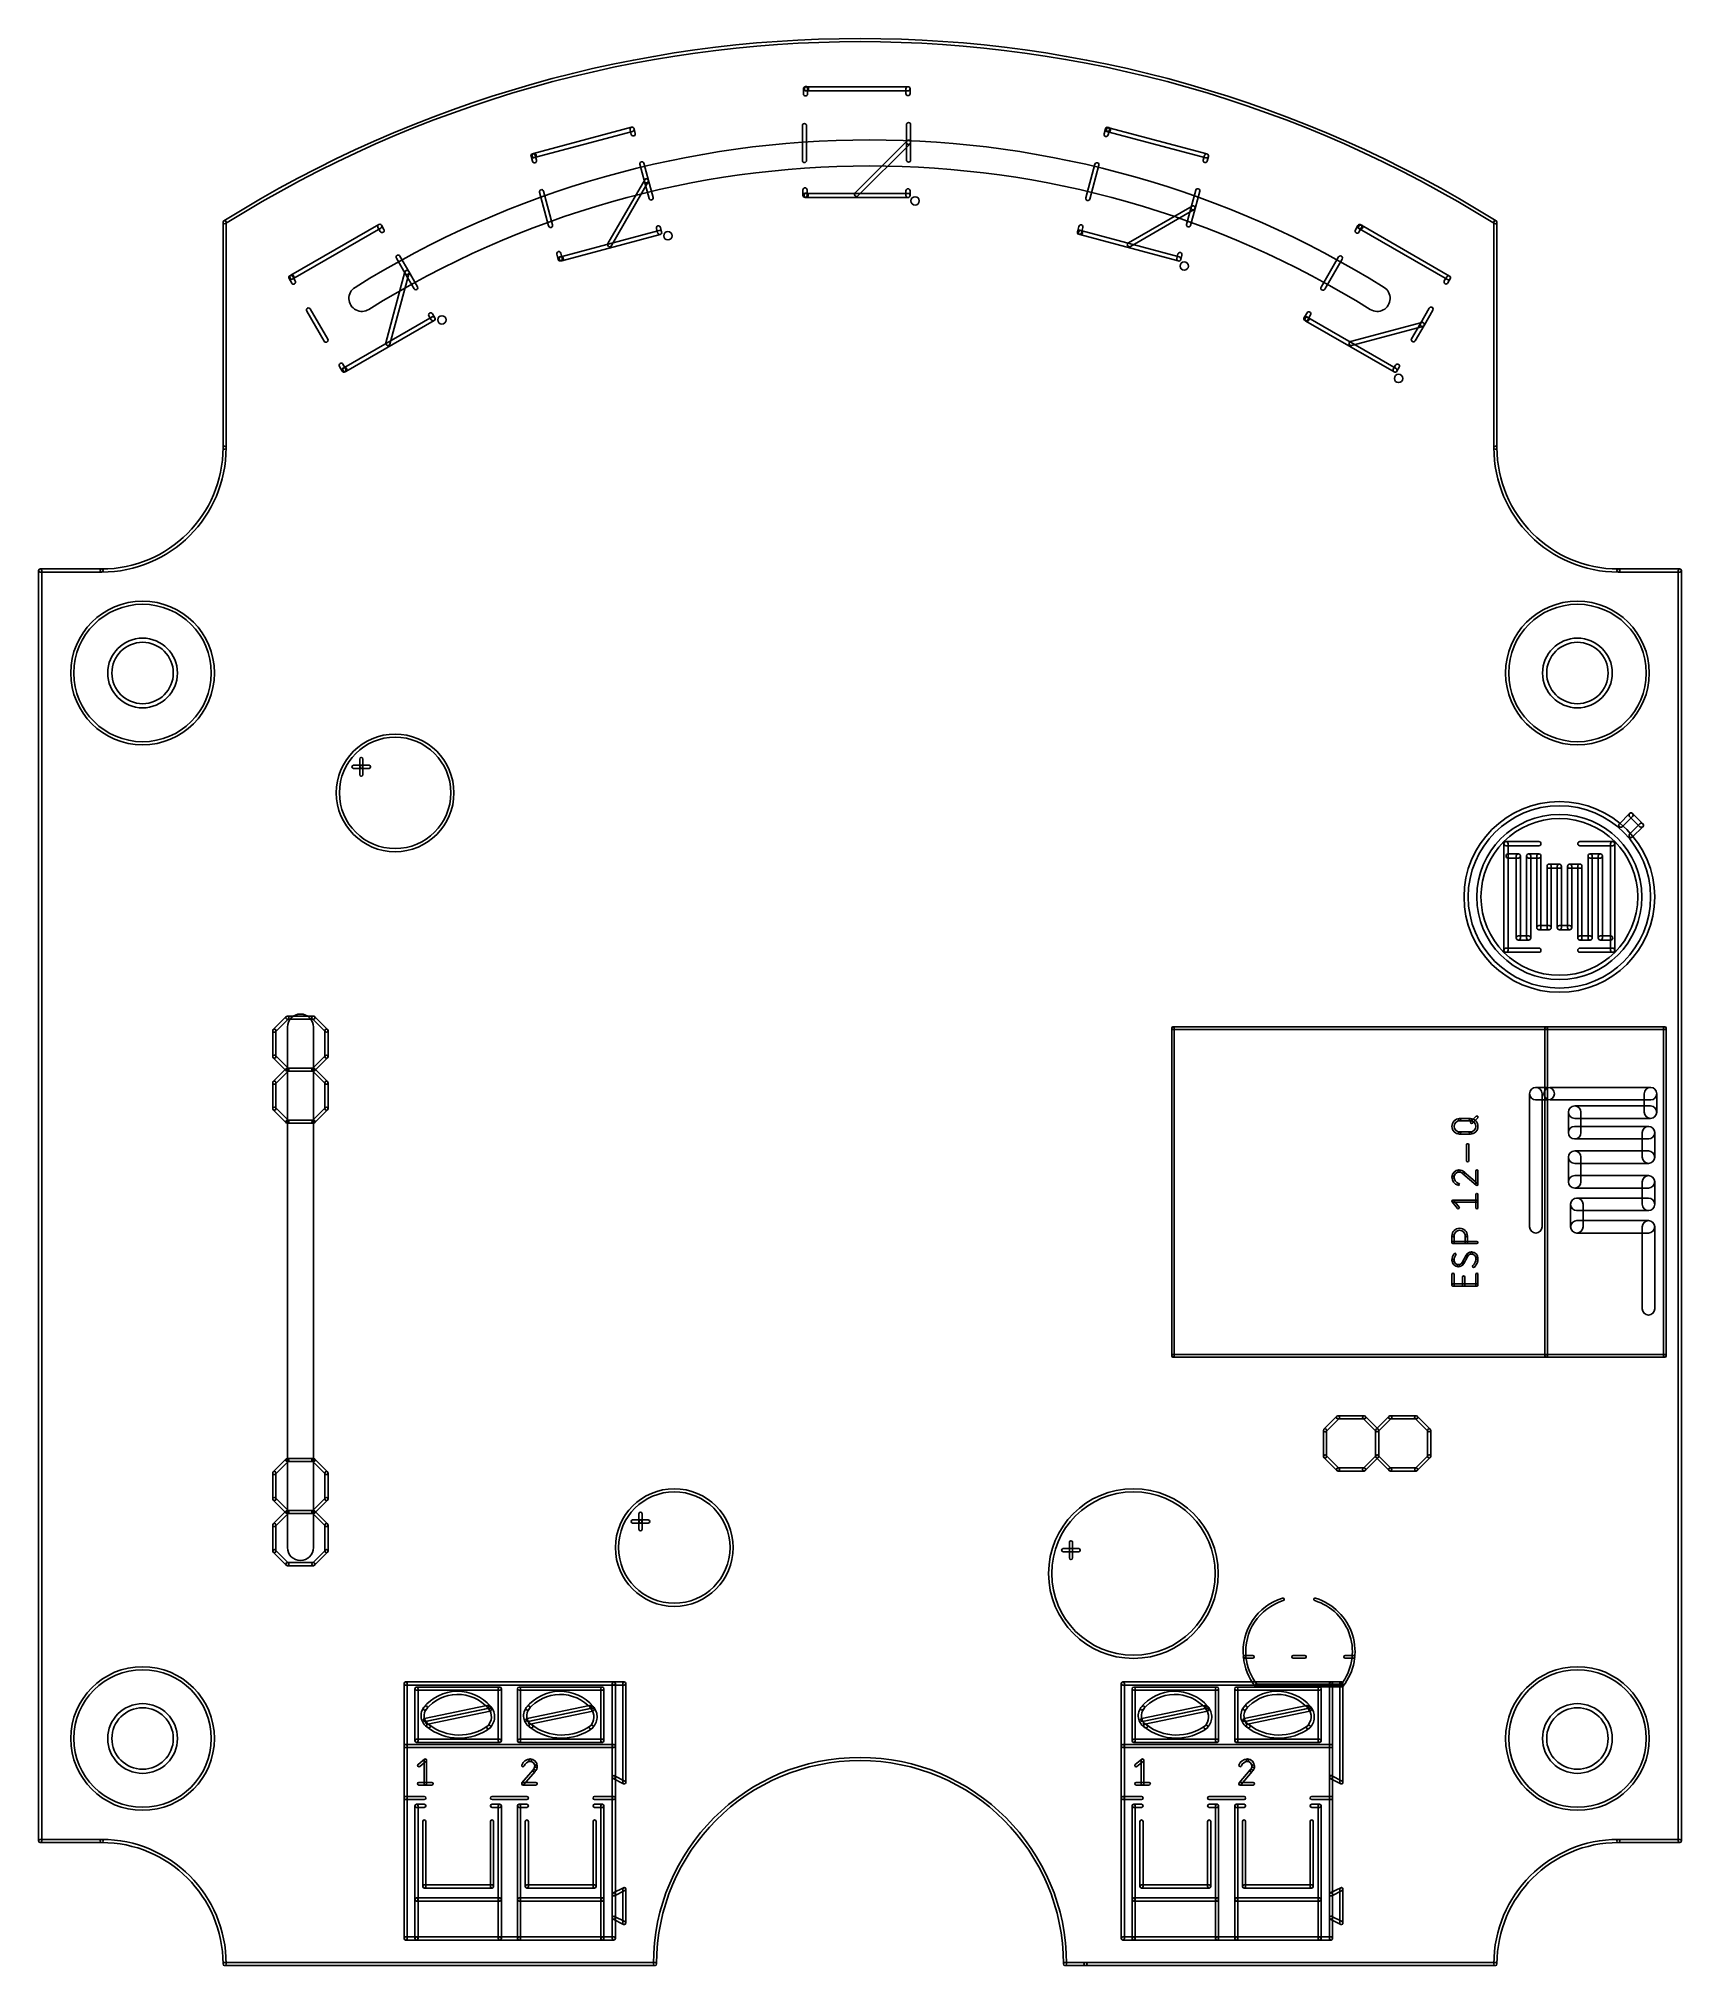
# Model space of a CAD drawing. Extents: x -0.1 to 80.1, y -0.1 to 94.
import ezdxf

# ---------------------------------------------------------------- set-up
doc = ezdxf.new("R2010")
doc.units = 0
for name, color, linetype in [('20', 31, 'CONTINUOUS'), ('21', 253, 'CONTINUOUS'), ('22', 253, 'CONTINUOUS')]:
    doc.layers.add(name, color=color, linetype=linetype)

msp = doc.modelspace()

# ---------------------------------------------------------------- linework, layer by layer
at = {"layer": '20'}
for points in [[(70.9596, 84.9354, 1), (71.0404, 85.0646, 0.2867), (8.9596, 85.0646, 1), (9.0404, 84.9354, -0.2867)], [(8.9238, 85), (8.9238, 74, 1), (9.0762, 74), (9.0762, 85, 1)], [(70.9238, 85), (70.9238, 74, 1), (71.0762, 74), (71.0762, 85, 1)], [(3, 68.0762, 1), (3, 67.9238, 0.4142), (9.0762, 74, 1), (8.9238, 74, -0.4142)], [(71.0762, 74, 1), (70.9238, 74, 0.4142), (77, 67.9238, 1), (77, 68.0762, -0.4142)], [(3, 68.0762), (0, 68.0762, 1), (0, 67.9238), (3, 67.9238, 1)], [(-0.0762, 68), (-0.0762, 6, 1), (0.0762, 6), (0.0762, 68, 1)], [(80, 68.0762), (77, 68.0762, 1), (77, 67.9238), (80, 67.9238, 1)], [(80.0762, 6), (80.0762, 68, 1), (79.9238, 68), (79.9238, 6, 1)], [(49.9238, 0, 1), (50.0762, 0, 1), (29.9238, 0, 1), (30.0762, 0, -1)], [(0, 5.9238), (3, 5.9238, 1), (3, 6.0762), (0, 6.0762, 1)], [(8.9238, 0, 1), (9.0762, 0, 0.4142), (3, 6.0762, 1), (3, 5.9238, -0.4142)], [(77, 5.9238, 1), (77, 6.0762, 0.4142), (70.9238, 0, 1), (71.0762, 0, -0.4142)], [(77, 5.9238), (80, 5.9238, 1), (80, 6.0762), (77, 6.0762, 1)], [(9, -0.0762), (30, -0.0762, 1), (30, 0.0762), (9, 0.0762, 1)], [(50, -0.0762), (51, -0.0762, 1), (51, 0.0762), (50, 0.0762, 1)], [(51, -0.0762), (71, -0.0762, 1), (71, 0.0762), (51, 0.0762, 1)]]:
    msp.add_lwpolyline(points, format="xyb", close=True, dxfattribs=at)
at = {"layer": '21'}
for points in [[(37.4424, 91.2622), (37.4424, 91.5162, 1), (37.2392, 91.5162), (37.2392, 91.2622, 1)], [(37.3408, 91.4146), (37.3916, 91.4146, 1), (37.3916, 91.6178), (37.3408, 91.6178, 1)], [(37.29, 91.5162), (37.29, 91.5111, 1), (37.4932, 91.5111), (37.4932, 91.5162, 1)], [(37.3916, 91.4095), (42.3421, 91.4095, 1), (42.3421, 91.6127), (37.3916, 91.6127, 1)], [(42.2405, 91.5111), (42.2405, 91.28, 1), (42.4437, 91.28), (42.4437, 91.5111, 1)], [(24.1252, 88.1529), (28.9069, 89.4342, 1), (28.8544, 89.6305), (24.0726, 88.3492, 1)], [(28.7825, 89.506), (28.8423, 89.2828, 1), (29.0386, 89.3353), (28.9788, 89.5586, 1)], [(37.3916, 88.011), (37.3916, 89.7128, 1), (37.1884, 89.7128), (37.1884, 88.011, 1)], [(42.2684, 89.7636), (42.2684, 88.9, 1), (42.4716, 88.9), (42.4716, 89.7636, 1)], [(52.1051, 89.2597), (52.1709, 89.505, 1), (51.9746, 89.5576), (51.9089, 89.3123, 1)], [(52.0464, 89.4332), (52.0955, 89.42, 1), (52.1481, 89.6163), (52.099, 89.6294, 1)], [(52.0237, 89.5445), (52.0224, 89.5395, 1), (52.2186, 89.487), (52.2199, 89.4919, 1)], [(52.0942, 89.4151), (56.876, 88.1338, 1), (56.9286, 88.3301), (52.1468, 89.6114, 1)], [(64.8935, 80.7415, 1), (65.5665, 81.8185, 0.2867), (15.3635, 81.8185, 1), (16.0365, 80.7415, -0.2867)], [(42.2982, 88.9718), (39.7582, 86.4318, 1), (39.9018, 86.2882), (42.4418, 88.8282, 1)], [(42.2684, 88.9), (42.2684, 88.0364, 1), (42.4716, 88.0364), (42.4716, 88.9, 1)], [(24.0748, 88.1447), (24.1239, 88.1578, 1), (24.0713, 88.3541), (24.0222, 88.3409, 1)], [(24.2124, 88.0238), (24.1466, 88.2691, 1), (23.9504, 88.2165), (24.0161, 87.9712, 1)], [(23.9994, 88.2297), (24.0007, 88.2247, 1), (24.197, 88.2773), (24.1957, 88.2822, 1)], [(29.2618, 87.8253), (29.4853, 86.9911, 1), (29.6816, 87.0437), (29.4581, 87.8779, 1)], [(51.2146, 86.1324), (51.6551, 87.7762, 1), (51.4588, 87.8288), (51.0183, 86.185, 1)], [(56.8041, 88.2583), (56.7443, 88.035, 1), (56.9406, 87.9824), (57.0004, 88.2057, 1)], [(25.0048, 84.8702), (24.5643, 86.514, 1), (24.368, 86.4614), (24.8085, 84.8176, 1)], [(29.4955, 87.0682), (27.6994, 83.9573, 1), (27.8754, 83.8557), (29.6714, 86.9666, 1)], [(29.4853, 86.9911), (29.7088, 86.1569, 1), (29.9051, 86.2095), (29.6816, 87.0437, 1)], [(37.2189, 86.581), (37.2189, 86.3092, 1), (37.4221, 86.3092), (37.4221, 86.581, 1)], [(42.4411, 86.3067), (42.4411, 86.5327, 1), (42.2379, 86.5327), (42.2379, 86.3067, 1)], [(56.3788, 86.5631), (56.1553, 85.7289, 1), (56.3516, 85.6763), (56.5751, 86.5105, 1)], [(37.3205, 86.2076), (37.3713, 86.2076, 1), (37.3713, 86.4108), (37.3205, 86.4108, 1)], [(37.2697, 86.3092), (37.2697, 86.3067, 1), (37.4729, 86.3067), (37.4729, 86.3092, 1)], [(37.3713, 86.2051), (42.3395, 86.2051, 1), (42.3395, 86.4083), (37.3713, 86.4083, 1)], [(56.2027, 85.7906), (53.0918, 83.9945, 1), (53.1934, 83.8186), (56.3042, 85.6146, 1)], [(56.1553, 85.7289), (55.9318, 84.8947, 1), (56.1281, 84.8421), (56.3516, 85.6763, 1)], [(12.3335, 82.2341), (16.6207, 84.7093, 1), (16.5191, 84.8853), (12.2319, 82.4101, 1)], [(16.482, 84.7465), (16.5975, 84.5464, 1), (16.7735, 84.648), (16.6579, 84.8481, 1)], [(30.3234, 84.5308), (30.2648, 84.7492, 1), (30.0686, 84.6966), (30.1271, 84.4782, 1)], [(50.6776, 84.7958), (50.6073, 84.5333, 1), (50.8036, 84.4807), (50.8739, 84.7432, 1)], [(64.3434, 84.5195), (64.4704, 84.7395, 1), (64.2944, 84.8411), (64.1674, 84.6211, 1)], [(64.3316, 84.7023), (64.3756, 84.6769, 1), (64.4772, 84.8529), (64.4332, 84.8783, 1)], [(64.373, 84.6725), (68.6603, 82.1973, 1), (68.7619, 82.3733), (64.4746, 84.8485, 1)], [(64.3384, 84.8157), (64.3359, 84.8113, 1), (64.5118, 84.7097), (64.5144, 84.7141, 1)], [(25.4526, 83.1205), (30.2515, 84.4064, 1), (30.1989, 84.6027), (25.4, 83.3168, 1)], [(50.6791, 84.4088), (50.7282, 84.3957, 1), (50.7808, 84.592), (50.7317, 84.6051, 1)], [(50.6564, 84.5201), (50.6557, 84.5176, 1), (50.852, 84.4651), (50.8527, 84.4676, 1)], [(50.7276, 84.3932), (55.5265, 83.1074, 1), (55.5791, 83.3037), (50.7801, 84.5895, 1)], [(17.3799, 83.2471), (17.8117, 82.4992, 1), (17.9877, 82.6008), (17.5559, 83.3487, 1)], [(25.2081, 83.4442), (25.2784, 83.1817, 1), (25.4747, 83.2343), (25.4043, 83.4968, 1)], [(25.4028, 83.1098), (25.4519, 83.123, 1), (25.3993, 83.3193), (25.3502, 83.3061, 1)], [(25.3275, 83.1948), (25.3281, 83.1923, 1), (25.5244, 83.245), (25.5237, 83.2475, 1)], [(55.6509, 83.1792), (55.7094, 83.3976, 1), (55.5132, 83.4502), (55.4547, 83.2318, 1)], [(62.6738, 81.7293), (63.5247, 83.2031, 1), (63.3487, 83.3047), (62.4978, 81.8309, 1)], [(12.287, 82.2131), (12.331, 82.2385, 1), (12.2294, 82.4145), (12.1854, 82.3891, 1)], [(12.4512, 82.1319), (12.3242, 82.3519, 1), (12.1482, 82.2503), (12.2752, 82.0303, 1)], [(12.1922, 82.2757), (12.1947, 82.2713, 1), (12.3707, 82.3729), (12.3682, 82.3773, 1)], [(17.8016, 82.5763), (16.8719, 79.1066, 1), (17.0681, 79.054), (17.9978, 82.5237, 1)], [(17.8117, 82.4992), (18.2435, 81.7513, 1), (18.4195, 81.8529), (17.9877, 82.6008, 1)], [(68.6231, 82.3361), (68.5075, 82.1359, 1), (68.6835, 82.0343), (68.7991, 82.2345, 1)], [(14.0328, 79.2909), (13.1819, 80.7647, 1), (13.0059, 80.6631), (13.8568, 79.1893, 1)], [(14.9182, 77.7168), (19.2208, 80.2009, 1), (19.1192, 80.3768), (14.8166, 77.8927, 1)], [(19.258, 80.3397), (19.1449, 80.5354, 1), (18.969, 80.4338), (19.082, 80.2381, 1)], [(61.8092, 80.5772), (61.6733, 80.3419, 1), (61.8493, 80.2403), (61.9852, 80.4756, 1)], [(61.7105, 80.2031), (61.7545, 80.1777, 1), (61.8561, 80.3536), (61.8121, 80.379, 1)], [(61.7173, 80.3164), (61.716, 80.3142, 1), (61.892, 80.2127), (61.8933, 80.2149, 1)], [(61.7532, 80.1755), (66.0558, 77.6914, 1), (66.1574, 77.8673), (61.8548, 80.3514, 1)], [(67.4034, 80.1081), (63.9337, 79.1784, 1), (63.9863, 78.9822), (67.456, 79.9119, 1)], [(67.3417, 80.0608), (66.9099, 79.3129, 1), (67.0859, 79.2113), (67.5177, 79.9592, 1)], [(67.7735, 80.8087), (67.3417, 80.0608, 1), (67.5177, 79.9592), (67.9495, 80.7071, 1)], [(14.5982, 77.9661), (14.7341, 77.7307, 1), (14.9101, 77.8323), (14.7742, 78.0677, 1)], [(66.1946, 77.7285), (66.3077, 77.9243, 1), (66.1317, 78.0259), (66.0186, 77.8301, 1)], [(14.8729, 77.6936), (14.9169, 77.719, 1), (14.8153, 77.8949), (14.7713, 77.8695, 1)], [(14.7781, 77.7561), (14.7794, 77.7539, 1), (14.9553, 77.8556), (14.954, 77.8578, 1)], [(15.288, 58.3438), (15.669, 58.3438, 1), (15.669, 58.4962), (15.288, 58.4962, 1)], [(15.7452, 58.42), (15.7452, 58.801, 1), (15.5928, 58.801), (15.5928, 58.42, 1)], [(15.7452, 58.039), (15.7452, 58.42, 1), (15.5928, 58.42), (15.5928, 58.039, 1)], [(15.669, 58.3438), (16.05, 58.3438, 1), (16.05, 58.4962), (15.669, 58.4962, 1)], [(77.1918, 55.4982), (77.6918, 55.9982, 1), (77.5482, 56.1418), (77.0482, 55.6418, 1)], [(77.5482, 55.9982), (78.0482, 55.4982, 1), (78.1918, 55.6418), (77.6918, 56.1418, 1)], [(78.0482, 55.6418), (77.5482, 55.1418, 1), (77.6918, 54.9982), (78.1918, 55.4982, 1)], [(71.6216, 49.47), (71.6216, 54.67, 1), (71.4184, 54.67), (71.4184, 49.47, 1)], [(71.52, 54.5684), (73.12, 54.5684, 1), (73.12, 54.7716), (71.52, 54.7716, 1)], [(75.12, 54.5684), (76.72, 54.5684, 1), (76.72, 54.7716), (75.12, 54.7716, 1)], [(76.6184, 54.67), (76.6184, 49.47, 1), (76.8216, 49.47), (76.8216, 54.67, 1)], [(71.62, 53.9684), (72.12, 53.9684, 1), (72.12, 54.1716), (71.62, 54.1716, 1)], [(72.0184, 54.07), (72.0184, 50.07, 1), (72.2216, 50.07), (72.2216, 54.07, 1)], [(72.7216, 50.07), (72.7216, 54.07, 1), (72.5184, 54.07), (72.5184, 50.07, 1)], [(72.62, 53.9684), (73.12, 53.9684, 1), (73.12, 54.1716), (72.62, 54.1716, 1)], [(73.0184, 54.07), (73.0184, 50.57, 1), (73.2216, 50.57), (73.2216, 54.07, 1)], [(73.7216, 50.57), (73.7216, 53.57, 1), (73.5184, 53.57), (73.5184, 50.57, 1)], [(73.62, 53.4684), (74.12, 53.4684, 1), (74.12, 53.6716), (73.62, 53.6716, 1)], [(74.0184, 53.57), (74.0184, 50.57, 1), (74.2216, 50.57), (74.2216, 53.57, 1)], [(74.7216, 50.57), (74.7216, 53.57, 1), (74.5184, 53.57), (74.5184, 50.57, 1)], [(74.62, 53.4684), (75.12, 53.4684, 1), (75.12, 53.6716), (74.62, 53.6716, 1)], [(75.0184, 53.57), (75.0184, 50.07, 1), (75.2216, 50.07), (75.2216, 53.57, 1)], [(75.7216, 50.07), (75.7216, 54.07, 1), (75.5184, 54.07), (75.5184, 50.07, 1)], [(75.62, 53.9684), (76.12, 53.9684, 1), (76.12, 54.1716), (75.62, 54.1716, 1)], [(76.0184, 54.07), (76.0184, 50.07, 1), (76.2216, 50.07), (76.2216, 54.07, 1)], [(72.12, 49.9684), (72.62, 49.9684, 1), (72.62, 50.1716), (72.12, 50.1716, 1)], [(73.12, 50.4684), (73.62, 50.4684, 1), (73.62, 50.6716), (73.12, 50.6716, 1)], [(74.12, 50.4684), (74.62, 50.4684, 1), (74.62, 50.6716), (74.12, 50.6716, 1)], [(75.12, 49.9684), (75.62, 49.9684, 1), (75.62, 50.1716), (75.12, 50.1716, 1)], [(76.12, 49.9684), (76.62, 49.9684, 1), (76.62, 50.1716), (76.12, 50.1716, 1)], [(73.12, 49.5716), (71.52, 49.5716, 1), (71.52, 49.3684), (73.12, 49.3684, 1)], [(76.72, 49.5716), (75.12, 49.5716, 1), (75.12, 49.3684), (76.72, 49.3684, 1)], [(11.4839, 45.4911), (12.1189, 46.1261, 1), (12.0111, 46.2339), (11.3761, 45.5989, 1)], [(12.065, 46.1038), (13.335, 46.1038, 1), (13.335, 46.2562), (12.065, 46.2562, 1)], [(13.335, 20.32), (13.335, 45.72, 1), (12.065, 45.72), (12.065, 20.32, 1)], [(13.2811, 46.1261), (13.9161, 45.4911, 1), (14.0239, 45.5989), (13.3889, 46.2339, 1)], [(11.5062, 44.275), (11.5062, 45.545, 1), (11.3538, 45.545), (11.3538, 44.275, 1)], [(13.8938, 45.545), (13.8938, 44.275, 1), (14.0462, 44.275), (14.0462, 45.545, 1)], [(12.1189, 43.6939), (11.4839, 44.3289, 1), (11.3761, 44.2211), (12.0111, 43.5861, 1)], [(13.9161, 44.3289), (13.2811, 43.6939, 1), (13.3889, 43.5861), (14.0239, 44.2211, 1)], [(11.4839, 42.9511), (12.1189, 43.5861, 1), (12.0111, 43.6939), (11.3761, 43.0589, 1)], [(12.065, 43.5638), (13.335, 43.5638, 1), (13.335, 43.7162), (12.065, 43.7162, 1)], [(13.2811, 43.5861), (13.9161, 42.9511, 1), (14.0239, 43.0589), (13.3889, 43.6939, 1)], [(11.5062, 41.735), (11.5062, 43.005, 1), (11.3538, 43.005), (11.3538, 41.735, 1)], [(13.8938, 43.005), (13.8938, 41.735, 1), (14.0462, 41.735), (14.0462, 43.005, 1)], [(73.57, 42.7748), (72.97, 42.7748, 1), (72.97, 42.1652), (73.57, 42.1652, 1)], [(72.6652, 42.47), (72.6652, 35.97, 1), (73.2748, 35.97), (73.2748, 42.47, 1)], [(73.67, 42.1652), (78.57, 42.1652, 1), (78.57, 42.7748), (73.67, 42.7748, 1)], [(78.2652, 42.47), (78.2652, 41.57, 1), (78.8748, 41.57), (78.8748, 42.47, 1)], [(11.3761, 41.6811), (12.0111, 41.0461, 1), (12.1189, 41.1539), (11.4839, 41.7889, 1)], [(13.3889, 41.0461), (14.0239, 41.6811, 1), (13.9161, 41.7889), (13.2811, 41.1539, 1)], [(69.8755, 41.0336), (70.1351, 41.2933, 1), (70.0633, 41.3651), (69.8036, 41.1055, 1)], [(78.57, 41.8748), (74.87, 41.8748, 1), (74.87, 41.2652), (78.57, 41.2652, 1)], [(74.5652, 41.57), (74.5652, 40.57, 1), (75.1748, 40.57), (75.1748, 41.57, 1)], [(12.065, 41.0238), (13.335, 41.0238, 1), (13.335, 41.1762), (12.065, 41.1762, 1)], [(69.2554, 41.1486, 1), (69.2554, 41.2502, 1), (69.2554, 40.4995, 1), (69.2554, 40.6011, -1)], [(69.2554, 41.1486), (69.7746, 41.1486, 1), (69.7746, 41.2502), (69.2554, 41.2502, 1)], [(69.7746, 40.6011), (69.2554, 40.6011, 1), (69.2554, 40.4995), (69.7746, 40.4995, 1)], [(69.7746, 40.6011, 1), (69.7746, 40.4995, 1), (69.7746, 41.2502, 1), (69.7746, 41.1486, -1)], [(74.87, 40.2652), (78.47, 40.2652, 1), (78.47, 40.8748), (74.87, 40.8748, 1)], [(78.1652, 40.57), (78.1652, 39.37, 1), (78.7748, 39.37), (78.7748, 40.57, 1)], [(69.6956, 39.1994), (69.6956, 39.9784, 1), (69.594, 39.9784), (69.594, 39.1994, 1)], [(78.47, 39.6748), (74.87, 39.6748, 1), (74.87, 39.0652), (78.47, 39.0652, 1)], [(74.5652, 39.37), (74.5652, 38.17, 1), (75.1748, 38.17), (75.1748, 39.37, 1)], [(69.2229, 38.6435, 1), (69.2229, 38.7451, 0.4142), (68.88, 38.4022, 1), (68.9816, 38.4022, -0.4142)], [(69.4133, 38.5619, 1), (69.4869, 38.6319, 0.2053), (69.2229, 38.7451, 1), (69.2229, 38.6435, -0.2053)], [(69.4172, 38.5582), (70.0663, 38.0065, 1), (70.1321, 38.0839), (69.483, 38.6356, 1)], [(70.15, 38.0452), (70.15, 38.6943, 1), (70.0484, 38.6943), (70.0484, 38.0452, 1)], [(68.9816, 38.4022, 1), (68.88, 38.4022, 0.3252), (69.1748, 37.9968, 1), (69.2061, 38.0935, -0.3252)], [(74.87, 37.8652), (78.47, 37.8652, 1), (78.47, 38.4748), (74.87, 38.4748, 1)], [(78.1652, 38.17), (78.1652, 37.07, 1), (78.7748, 37.07), (78.7748, 38.17, 1)], [(69.2301, 36.9339), (68.9705, 37.2585, 1), (68.8911, 37.195), (69.1508, 36.8704, 1)], [(68.9308, 37.1759), (70.0992, 37.1759, 1), (70.0992, 37.2775), (68.9308, 37.2775, 1)], [(70.15, 36.9022), (70.15, 37.5513, 1), (70.0484, 37.5513), (70.0484, 36.9022, 1)], [(78.47, 37.3748), (74.97, 37.3748, 1), (74.97, 36.7652), (78.47, 36.7652, 1)], [(74.6652, 37.07), (74.6652, 35.97, 1), (75.2748, 35.97), (75.2748, 37.07, 1)], [(69.5291, 35.5292, 1), (69.6307, 35.5292, 1), (68.88, 35.5292, 1), (68.9816, 35.5292, -1)], [(74.97, 35.6652), (78.47, 35.6652, 1), (78.47, 36.2748), (74.97, 36.2748, 1)], [(78.1652, 35.97), (78.1652, 31.97, 1), (78.7748, 31.97), (78.7748, 35.97, 1)], [(68.9816, 35.2046), (68.9816, 35.5292, 1), (68.88, 35.5292), (68.88, 35.2046, 1)], [(70.0992, 35.2554), (68.9308, 35.2554, 1), (68.9308, 35.1538), (70.0992, 35.1538, 1)], [(69.5291, 35.5292), (69.5291, 35.2046, 1), (69.6307, 35.2046), (69.6307, 35.5292, 1)], [(69.0688, 34.5984, 1), (68.9875, 34.6594, 0.1623), (68.88, 34.3368, 1), (68.9816, 34.3368, -0.1623)], [(68.9816, 34.3368, 1), (68.88, 34.3368, 0.4142), (69.1904, 34.0263, 1), (69.1904, 34.1279, -0.4142)], [(69.1904, 34.1279, 1), (69.1904, 34.0263, 0.2656), (69.4614, 34.1812, 1), (69.3739, 34.2327, -0.2656)], [(69.5678, 34.5883), (69.373, 34.2313, 1), (69.4622, 34.1826), (69.657, 34.5396, 1)], [(69.8396, 34.643, 1), (69.8396, 34.7446, 0.2656), (69.5686, 34.5898, 1), (69.6561, 34.5382, -0.2656)], [(70.0484, 34.4341, 1), (70.15, 34.4341, 0.4142), (69.8396, 34.7446, 1), (69.8396, 34.643, -0.4142)], [(69.9012, 34.0807, 1), (69.9727, 34.0086, 0.2), (70.15, 34.4341, 1), (70.0484, 34.4341, -0.2)], [(68.9816, 33.1325), (68.9816, 33.6518, 1), (68.88, 33.6518), (68.88, 33.1325, 1)], [(70.0992, 33.1833), (68.9308, 33.1833, 1), (68.9308, 33.0817), (70.0992, 33.0817, 1)], [(69.5009, 33.1325), (69.5009, 33.522, 1), (69.3993, 33.522), (69.3993, 33.1325, 1)], [(70.0484, 33.6518), (70.0484, 33.1325, 1), (70.15, 33.1325), (70.15, 33.6518, 1)], [(62.7439, 25.9811), (63.3789, 26.6161, 1), (63.2711, 26.7239), (62.6361, 26.0889, 1)], [(63.325, 26.5938), (64.595, 26.5938, 1), (64.595, 26.7462), (63.325, 26.7462, 1)], [(64.5411, 26.6161), (65.1761, 25.9811, 1), (65.2839, 26.0889), (64.6489, 26.7239, 1)], [(65.2839, 25.9811), (65.9189, 26.6161, 1), (65.8111, 26.7239), (65.1761, 26.0889, 1)], [(65.865, 26.5938), (67.135, 26.5938, 1), (67.135, 26.7462), (65.865, 26.7462, 1)], [(67.8239, 26.0889), (67.1889, 26.7239, 1), (67.0811, 26.6161), (67.7161, 25.9811, 1)], [(62.7662, 24.765), (62.7662, 26.035, 1), (62.6138, 26.035), (62.6138, 24.765, 1)], [(65.3062, 24.765), (65.3062, 26.035, 1), (65.1538, 26.035), (65.1538, 24.765, 1)], [(67.8462, 24.765), (67.8462, 26.035, 1), (67.6938, 26.035), (67.6938, 24.765, 1)], [(11.4839, 23.9011), (12.1189, 24.5361, 1), (12.0111, 24.6439), (11.3761, 24.0089, 1)], [(12.065, 24.5138), (13.335, 24.5138, 1), (13.335, 24.6662), (12.065, 24.6662, 1)], [(13.2811, 24.5361), (13.9161, 23.9011, 1), (14.0239, 24.0089), (13.3889, 24.6439, 1)], [(63.3789, 24.1839), (62.7439, 24.8189, 1), (62.6361, 24.7111), (63.2711, 24.0761, 1)], [(65.1761, 24.8189), (64.5411, 24.1839, 1), (64.6489, 24.0761), (65.2839, 24.7111, 1)], [(65.9189, 24.1839), (65.2839, 24.8189, 1), (65.1761, 24.7111), (65.8111, 24.0761, 1)], [(67.1889, 24.0761), (67.8239, 24.7111, 1), (67.7161, 24.8189), (67.0811, 24.1839, 1)], [(11.5062, 22.685), (11.5062, 23.955, 1), (11.3538, 23.955), (11.3538, 22.685, 1)], [(13.8938, 23.955), (13.8938, 22.685, 1), (14.0462, 22.685), (14.0462, 23.955, 1)], [(64.595, 24.2062), (63.325, 24.2062, 1), (63.325, 24.0538), (64.595, 24.0538, 1)], [(67.135, 24.2062), (65.865, 24.2062, 1), (65.865, 24.0538), (67.135, 24.0538, 1)], [(12.1189, 22.1039), (11.4839, 22.7389, 1), (11.3761, 22.6311), (12.0111, 21.9961, 1)], [(13.9161, 22.7389), (13.2811, 22.1039, 1), (13.3889, 21.9961), (14.0239, 22.6311, 1)], [(11.4839, 21.3611), (12.1189, 21.9961, 1), (12.0111, 22.1039), (11.3761, 21.4689, 1)], [(12.065, 21.9738), (13.335, 21.9738, 1), (13.335, 22.1262), (12.065, 22.1262, 1)], [(13.2811, 21.9961), (13.9161, 21.3611, 1), (14.0239, 21.4689), (13.3889, 22.1039, 1)], [(28.908, 21.5138), (29.289, 21.5138, 1), (29.289, 21.6662), (28.908, 21.6662, 1)], [(29.3652, 21.59), (29.3652, 21.971, 1), (29.2128, 21.971), (29.2128, 21.59, 1)], [(29.3652, 21.209), (29.3652, 21.59, 1), (29.2128, 21.59), (29.2128, 21.209, 1)], [(29.289, 21.5138), (29.67, 21.5138, 1), (29.67, 21.6662), (29.289, 21.6662, 1)], [(11.5062, 20.145), (11.5062, 21.415, 1), (11.3538, 21.415), (11.3538, 20.145, 1)], [(13.8938, 21.415), (13.8938, 20.145, 1), (14.0462, 20.145), (14.0462, 21.415, 1)], [(11.3761, 20.0911), (12.0111, 19.4561, 1), (12.1189, 19.5639), (11.4839, 20.1989, 1)], [(13.3889, 19.4561), (14.0239, 20.0911, 1), (13.9161, 20.1989), (13.2811, 19.5639, 1)], [(49.911, 20.1168), (50.673, 20.1168, 1), (50.673, 20.2692), (49.911, 20.2692, 1)], [(50.3682, 19.812), (50.3682, 20.574, 1), (50.2158, 20.574), (50.2158, 19.812, 1)], [(12.065, 19.4338), (13.335, 19.4338, 1), (13.335, 19.5862), (12.065, 19.5862, 1)], [(60.6524, 17.7278, 1), (60.615, 17.8492, 0.3557), (58.7019, 14.98, 1), (58.8283, 14.992, -0.3557)], [(63.4646, 13.6283, 1), (63.5644, 13.5497, 0.5267), (62.225, 17.8491, 1), (62.1876, 17.7277, -0.5267)], [(58.8283, 14.992, 1), (58.7019, 14.98, 0.144), (59.2755, 13.5497, 1), (59.3753, 13.6283, -0.144)], [(58.7651, 14.9225), (59.1663, 14.9225, 1), (59.1663, 15.0495), (58.7651, 15.0495, 1)], [(61.1337, 14.9225), (61.7063, 14.9225, 1), (61.7063, 15.0495), (61.1337, 15.0495, 1)], [(63.6737, 14.9225), (64.0749, 14.9225, 1), (64.0749, 15.0495), (63.6737, 15.0495, 1)], [(27.99, 13.7592), (17.83, 13.7592, 1), (17.83, 13.6068), (27.99, 13.6068, 1)], [(17.9062, 10.635), (17.9062, 13.683, 1), (17.7538, 13.683), (17.7538, 10.635, 1)], [(18.4396, 10.889), (18.4396, 13.429, 1), (18.2872, 13.429), (18.2872, 10.889, 1)], [(22.4274, 13.5052), (18.3634, 13.5052, 1), (18.3634, 13.3528), (22.4274, 13.3528, 1)], [(21.8667, 12.4688, 1), (21.9817, 12.5688, 0.4664), (18.7106, 12.5117, 1), (18.829, 12.4159, -0.4664)], [(22.5036, 10.889), (22.5036, 13.429, 1), (22.3512, 13.429), (22.3512, 10.889, 1)], [(23.4434, 10.889), (23.4434, 13.429, 1), (23.291, 13.429), (23.291, 10.889, 1)], [(23.3672, 13.3528), (27.4312, 13.3528, 1), (27.4312, 13.5052), (23.3672, 13.5052, 1)], [(26.8703, 12.4686, 1), (26.9853, 12.5686, 0.4664), (23.7144, 12.5117, 1), (23.8328, 12.4159, -0.4664)], [(27.355, 13.429), (27.355, 10.889, 1), (27.5074, 10.889), (27.5074, 13.429, 1)], [(27.9138, 13.683), (27.9138, 10.635, 1), (28.0662, 10.635), (28.0662, 13.683, 1)], [(27.99, 13.6068), (28.498, 13.6068, 1), (28.498, 13.7592), (27.99, 13.7592, 1)], [(28.4218, 13.683), (28.4218, 8.857, 1), (28.5742, 8.857), (28.5742, 13.683, 1)], [(62.98, 13.7592), (52.82, 13.7592, 1), (52.82, 13.6068), (62.98, 13.6068, 1)], [(52.8962, 10.635), (52.8962, 13.683, 1), (52.7438, 13.683), (52.7438, 10.635, 1)], [(53.4296, 10.889), (53.4296, 13.429, 1), (53.2772, 13.429), (53.2772, 10.889, 1)], [(57.4174, 13.5052), (53.3534, 13.5052, 1), (53.3534, 13.3528), (57.4174, 13.3528, 1)], [(56.8567, 12.4688, 1), (56.9717, 12.5688, 0.4664), (53.7006, 12.5117, 1), (53.819, 12.4159, -0.4664)], [(57.4936, 10.889), (57.4936, 13.429, 1), (57.3412, 13.429), (57.3412, 10.889, 1)], [(58.4334, 10.889), (58.4334, 13.429, 1), (58.281, 13.429), (58.281, 10.889, 1)], [(58.3572, 13.3528), (62.4212, 13.3528, 1), (62.4212, 13.5052), (58.3572, 13.5052, 1)], [(61.8603, 12.4686, 1), (61.9753, 12.5686, 0.4664), (58.7044, 12.5117, 1), (58.8228, 12.4159, -0.4664)], [(59.3255, 13.5255), (63.5145, 13.5255, 1), (63.5145, 13.6525), (59.3255, 13.6525, 1)], [(62.345, 13.429), (62.345, 10.889, 1), (62.4974, 10.889), (62.4974, 13.429, 1)], [(62.9038, 13.683), (62.9038, 10.635, 1), (63.0562, 10.635), (63.0562, 13.683, 1)], [(62.98, 13.6068), (63.488, 13.6068, 1), (63.488, 13.7592), (62.98, 13.7592, 1)], [(63.4118, 13.683), (63.4118, 8.857, 1), (63.5642, 8.857), (63.5642, 13.683, 1)], [(18.8761, 12.4624, 1), (18.7651, 12.5668, 0.4889), (18.9273, 11.5231, 1), (19.0013, 11.6563, -0.4889)], [(18.7853, 11.8304), (21.8333, 12.4654, 1), (21.8023, 12.6146), (18.7543, 11.9796, 1)], [(18.9123, 11.7034), (21.9603, 12.3384, 1), (21.9293, 12.4876), (18.8813, 11.8526, 1)], [(21.8132, 11.602, 1), (21.914, 11.4878, 0.4171), (21.9759, 12.5655, 1), (21.8627, 12.4635, -0.4171)], [(23.8799, 12.4624, 1), (23.7689, 12.5668, 0.4889), (23.9311, 11.5231, 1), (24.0051, 11.6563, -0.4889)], [(23.7891, 11.8304), (26.8371, 12.4654, 1), (26.8061, 12.6146), (23.7581, 11.9796, 1)], [(23.9161, 11.7034), (26.9641, 12.3384, 1), (26.9331, 12.4876), (23.8851, 11.8526, 1)], [(26.817, 11.602, 1), (26.9178, 11.4878, 0.4171), (26.9797, 12.5655, 1), (26.8665, 12.4635, -0.4171)], [(53.8661, 12.4624, 1), (53.7551, 12.5668, 0.4889), (53.9173, 11.5231, 1), (53.9913, 11.6563, -0.4889)], [(53.7753, 11.8304), (56.8233, 12.4654, 1), (56.7923, 12.6146), (53.7443, 11.9796, 1)], [(53.9023, 11.7034), (56.9503, 12.3384, 1), (56.9193, 12.4876), (53.8713, 11.8526, 1)], [(56.8032, 11.602, 1), (56.904, 11.4878, 0.4171), (56.9659, 12.5655, 1), (56.8527, 12.4635, -0.4171)], [(58.8699, 12.4624, 1), (58.7589, 12.5668, 0.4889), (58.9211, 11.5231, 1), (58.9951, 11.6563, -0.4889)], [(58.7791, 11.8304), (61.8271, 12.4654, 1), (61.7961, 12.6146), (58.7481, 11.9796, 1)], [(58.9061, 11.7034), (61.9541, 12.3384, 1), (61.9231, 12.4876), (58.8751, 11.8526, 1)], [(61.807, 11.602, 1), (61.9078, 11.4878, 0.4171), (61.9697, 12.5655, 1), (61.8565, 12.4635, -0.4171)], [(18.9698, 11.6851, 1), (18.8746, 11.5661, 0.342), (21.9557, 11.5178, 1), (21.8643, 11.6398, -0.342)], [(23.9736, 11.6851, 1), (23.8784, 11.5661, 0.342), (26.9595, 11.5179, 1), (26.8681, 11.6399, -0.342)], [(53.9598, 11.6851, 1), (53.8646, 11.5661, 0.342), (56.9457, 11.5178, 1), (56.8543, 11.6398, -0.342)], [(58.9636, 11.6851, 1), (58.8684, 11.5661, 0.342), (61.9495, 11.5179, 1), (61.8581, 11.6399, -0.342)], [(17.9062, 8.095), (17.9062, 10.635, 1), (17.7538, 10.635), (17.7538, 8.095, 1)], [(17.83, 10.5588), (27.99, 10.5588, 1), (27.99, 10.7112), (17.83, 10.7112, 1)], [(22.4274, 10.9652), (18.3634, 10.9652, 1), (18.3634, 10.8128), (22.4274, 10.8128, 1)], [(27.4312, 10.9652), (23.3672, 10.9652, 1), (23.3672, 10.8128), (27.4312, 10.8128, 1)], [(27.9138, 10.635), (27.9138, 9.111, 1), (28.0662, 9.111), (28.0662, 10.635, 1)], [(52.8962, 8.095), (52.8962, 10.635, 1), (52.7438, 10.635), (52.7438, 8.095, 1)], [(52.82, 10.5588), (62.98, 10.5588, 1), (62.98, 10.7112), (52.82, 10.7112, 1)], [(57.4174, 10.9652), (53.3534, 10.9652, 1), (53.3534, 10.8128), (57.4174, 10.8128, 1)], [(62.4212, 10.9652), (58.3572, 10.9652, 1), (58.3572, 10.8128), (62.4212, 10.8128, 1)], [(62.9038, 10.635), (62.9038, 9.111, 1), (63.0562, 9.111), (63.0562, 10.635, 1)], [(18.5174, 9.6329), (18.8349, 9.8869, 1), (18.7555, 9.9861), (18.438, 9.7321, 1)], [(18.7317, 9.9365), (18.7317, 8.7935, 1), (18.8587, 8.7935), (18.8587, 9.9365, 1)], [(23.9069, 9.873, 1), (23.907, 10, 0.3252), (23.4973, 9.7021, 1), (23.6181, 9.6629, -0.3252)], [(24.0491, 9.4696), (23.5093, 8.8346, 1), (23.6061, 8.7524), (24.1458, 9.3874, 1)], [(24.1292, 9.6508, 1), (24.2562, 9.6508, 0.4142), (23.907, 10, 1), (23.907, 9.873, -0.4142)], [(24.0537, 9.4745, 1), (24.1412, 9.3825, 0.2053), (24.2562, 9.6508, 1), (24.1292, 9.6507, -0.2053)], [(53.5074, 9.6329), (53.8249, 9.8869, 1), (53.7455, 9.9861), (53.428, 9.7321, 1)], [(53.7217, 9.9365), (53.7217, 8.7935, 1), (53.8487, 8.7935), (53.8487, 9.9365, 1)], [(58.8969, 9.873, 1), (58.897, 10, 0.3252), (58.4873, 9.7021, 1), (58.6081, 9.6629, -0.3252)], [(59.0391, 9.4696), (58.4993, 8.8346, 1), (58.5961, 8.7524), (59.1358, 9.3874, 1)], [(59.1192, 9.6508, 1), (59.2462, 9.6508, 0.4142), (58.897, 10, 1), (58.897, 9.873, -0.4142)], [(59.0437, 9.4745, 1), (59.1312, 9.3825, 0.2053), (59.2462, 9.6508, 1), (59.1192, 9.6507, -0.2053)], [(18.4777, 8.73), (19.1127, 8.73, 1), (19.1127, 8.857), (18.4777, 8.857, 1)], [(23.5577, 8.73), (24.1927, 8.73, 1), (24.1927, 8.857), (23.5577, 8.857, 1)], [(28.5321, 8.9252), (28.0241, 9.1792, 1), (27.9559, 9.0428), (28.4639, 8.7888, 1)], [(27.9138, 9.111), (27.9138, 8.095, 1), (28.0662, 8.095), (28.0662, 9.111, 1)], [(53.4677, 8.73), (54.1027, 8.73, 1), (54.1027, 8.857), (53.4677, 8.857, 1)], [(58.5477, 8.73), (59.1827, 8.73, 1), (59.1827, 8.857), (58.5477, 8.857, 1)], [(63.5221, 8.9252), (63.0141, 9.1792, 1), (62.9459, 9.0428), (63.4539, 8.7888, 1)], [(62.9038, 9.111), (62.9038, 8.095, 1), (63.0562, 8.095), (63.0562, 9.111, 1)], [(17.9062, 1.237), (17.9062, 8.095, 1), (17.7538, 8.095), (17.7538, 1.237, 1)], [(17.83, 8.0188), (18.7444, 8.0188, 1), (18.7444, 8.1712), (17.83, 8.1712, 1)], [(18.2872, 7.714), (18.2872, 3.142, 1), (18.4396, 3.142), (18.4396, 7.714, 1)], [(18.3634, 7.6378), (18.7444, 7.6378, 1), (18.7444, 7.7902), (18.3634, 7.7902, 1)], [(22.0464, 8.0188), (23.7482, 8.0188, 1), (23.7482, 8.1712), (22.0464, 8.1712, 1)], [(22.4274, 7.7902), (22.0464, 7.7902, 1), (22.0464, 7.6378), (22.4274, 7.6378, 1)], [(22.5036, 3.142), (22.5036, 7.714, 1), (22.3512, 7.714), (22.3512, 3.142, 1)], [(23.4434, 3.142), (23.4434, 7.714, 1), (23.291, 7.714), (23.291, 3.142, 1)], [(23.3672, 7.6378), (23.7482, 7.6378, 1), (23.7482, 7.7902), (23.3672, 7.7902, 1)], [(27.99, 8.1712), (27.0502, 8.1712, 1), (27.0502, 8.0188), (27.99, 8.0188, 1)], [(27.4312, 7.7902), (27.0502, 7.7902, 1), (27.0502, 7.6378), (27.4312, 7.6378, 1)], [(27.355, 7.714), (27.355, 3.142, 1), (27.5074, 3.142), (27.5074, 7.714, 1)], [(27.9138, 8.095), (27.9138, 3.396, 1), (28.0662, 3.396), (28.0662, 8.095, 1)], [(52.8962, 1.237), (52.8962, 8.095, 1), (52.7438, 8.095), (52.7438, 1.237, 1)], [(52.82, 8.0188), (53.7344, 8.0188, 1), (53.7344, 8.1712), (52.82, 8.1712, 1)], [(53.2772, 7.714), (53.2772, 3.142, 1), (53.4296, 3.142), (53.4296, 7.714, 1)], [(53.3534, 7.6378), (53.7344, 7.6378, 1), (53.7344, 7.7902), (53.3534, 7.7902, 1)], [(57.0364, 8.0188), (58.7382, 8.0188, 1), (58.7382, 8.1712), (57.0364, 8.1712, 1)], [(57.4174, 7.7902), (57.0364, 7.7902, 1), (57.0364, 7.6378), (57.4174, 7.6378, 1)], [(57.4936, 3.142), (57.4936, 7.714, 1), (57.3412, 7.714), (57.3412, 3.142, 1)], [(58.4334, 3.142), (58.4334, 7.714, 1), (58.281, 7.714), (58.281, 3.142, 1)], [(58.3572, 7.6378), (58.7382, 7.6378, 1), (58.7382, 7.7902), (58.3572, 7.7902, 1)], [(62.98, 8.1712), (62.0402, 8.1712, 1), (62.0402, 8.0188), (62.98, 8.0188, 1)], [(62.4212, 7.7902), (62.0402, 7.7902, 1), (62.0402, 7.6378), (62.4212, 7.6378, 1)], [(62.345, 7.714), (62.345, 3.142, 1), (62.4974, 3.142), (62.4974, 7.714, 1)], [(62.9038, 8.095), (62.9038, 3.396, 1), (63.0562, 3.396), (63.0562, 8.095, 1)], [(18.8206, 3.777), (18.8206, 6.952, 1), (18.6682, 6.952), (18.6682, 3.777, 1)], [(22.1226, 3.777), (22.1226, 6.952, 1), (21.9702, 6.952), (21.9702, 3.777, 1)], [(23.8244, 3.777), (23.8244, 6.952, 1), (23.672, 6.952), (23.672, 3.777, 1)], [(27.1264, 3.777), (27.1264, 6.952, 1), (26.974, 6.952), (26.974, 3.777, 1)], [(53.8106, 3.777), (53.8106, 6.952, 1), (53.6582, 6.952), (53.6582, 3.777, 1)], [(57.1126, 3.777), (57.1126, 6.952, 1), (56.9602, 6.952), (56.9602, 3.777, 1)], [(58.8144, 3.777), (58.8144, 6.952, 1), (58.662, 6.952), (58.662, 3.777, 1)], [(62.1164, 3.777), (62.1164, 6.952, 1), (61.964, 6.952), (61.964, 3.777, 1)], [(22.0464, 3.8532), (18.7444, 3.8532, 1), (18.7444, 3.7008), (22.0464, 3.7008, 1)], [(27.0502, 3.8532), (23.7482, 3.8532, 1), (23.7482, 3.7008), (27.0502, 3.7008, 1)], [(57.0364, 3.8532), (53.7344, 3.8532, 1), (53.7344, 3.7008), (57.0364, 3.7008, 1)], [(62.0402, 3.8532), (58.7382, 3.8532, 1), (58.7382, 3.7008), (62.0402, 3.7008, 1)], [(22.4274, 3.2182), (18.3634, 3.2182, 1), (18.3634, 3.0658), (22.4274, 3.0658, 1)], [(18.2872, 3.142), (18.2872, 1.237, 1), (18.4396, 1.237), (18.4396, 3.142, 1)], [(22.5036, 1.237), (22.5036, 3.142, 1), (22.3512, 3.142), (22.3512, 1.237, 1)], [(23.4434, 1.237), (23.4434, 3.142, 1), (23.291, 3.142), (23.291, 1.237, 1)], [(23.3672, 3.0658), (27.4312, 3.0658, 1), (27.4312, 3.2182), (23.3672, 3.2182, 1)], [(27.355, 3.142), (27.355, 1.237, 1), (27.5074, 1.237), (27.5074, 3.142, 1)], [(28.4639, 3.7182), (27.9559, 3.4642, 1), (28.0241, 3.3278), (28.5321, 3.5818, 1)], [(27.9138, 3.396), (27.9138, 2.253, 1), (28.0662, 2.253), (28.0662, 3.396, 1)], [(28.4218, 3.65), (28.4218, 1.999, 1), (28.5742, 1.999), (28.5742, 3.65, 1)], [(57.4174, 3.2182), (53.3534, 3.2182, 1), (53.3534, 3.0658), (57.4174, 3.0658, 1)], [(53.2772, 3.142), (53.2772, 1.237, 1), (53.4296, 1.237), (53.4296, 3.142, 1)], [(57.4936, 1.237), (57.4936, 3.142, 1), (57.3412, 3.142), (57.3412, 1.237, 1)], [(58.4334, 1.237), (58.4334, 3.142, 1), (58.281, 3.142), (58.281, 1.237, 1)], [(58.3572, 3.0658), (62.4212, 3.0658, 1), (62.4212, 3.2182), (58.3572, 3.2182, 1)], [(62.345, 3.142), (62.345, 1.237, 1), (62.4974, 1.237), (62.4974, 3.142, 1)], [(63.4539, 3.7182), (62.9459, 3.4642, 1), (63.0141, 3.3278), (63.5221, 3.5818, 1)], [(62.9038, 3.396), (62.9038, 2.253, 1), (63.0562, 2.253), (63.0562, 3.396, 1)], [(63.4118, 3.65), (63.4118, 1.999, 1), (63.5642, 1.999), (63.5642, 3.65, 1)], [(28.5321, 2.0672), (28.0241, 2.3212, 1), (27.9559, 2.1848), (28.4639, 1.9308, 1)], [(27.9138, 2.253), (27.9138, 1.237, 1), (28.0662, 1.237), (28.0662, 2.253, 1)], [(63.5221, 2.0672), (63.0141, 2.3212, 1), (62.9459, 2.1848), (63.4539, 1.9308, 1)], [(62.9038, 2.253), (62.9038, 1.237, 1), (63.0562, 1.237), (63.0562, 2.253, 1)], [(17.83, 1.1608), (18.3634, 1.1608, 1), (18.3634, 1.3132), (17.83, 1.3132, 1)], [(18.3634, 1.1608), (22.4274, 1.1608, 1), (22.4274, 1.3132), (18.3634, 1.3132, 1)], [(22.4274, 1.1608), (23.3672, 1.1608, 1), (23.3672, 1.3132), (22.4274, 1.3132, 1)], [(23.3672, 1.1608), (27.4312, 1.1608, 1), (27.4312, 1.3132), (23.3672, 1.3132, 1)], [(27.4312, 1.1608), (27.99, 1.1608, 1), (27.99, 1.3132), (27.4312, 1.3132, 1)], [(52.82, 1.1608), (53.3534, 1.1608, 1), (53.3534, 1.3132), (52.82, 1.3132, 1)], [(53.3534, 1.1608), (57.4174, 1.1608, 1), (57.4174, 1.3132), (53.3534, 1.3132, 1)], [(57.4174, 1.1608), (58.3572, 1.1608, 1), (58.3572, 1.3132), (57.4174, 1.3132, 1)], [(58.3572, 1.1608), (62.4212, 1.1608, 1), (62.4212, 1.3132), (58.3572, 1.3132, 1)], [(62.4212, 1.1608), (62.98, 1.1608, 1), (62.98, 1.3132), (62.4212, 1.3132, 1)]]:
    msp.add_lwpolyline(points, format="xyb", close=True, dxfattribs=at)
for centre, radius in [((42.6875, 86.0425), 0.2032), ((30.6297, 84.3394), 0.2032), ((55.8206, 82.8603), 0.2032), ((19.6034, 80.2341), 0.2032), ((66.2759, 77.3766), 0.2032), ((5, 63), 3.5052), ((5, 63), 3.3528), ((75, 63), 3.5052), ((75, 63), 3.3528), ((5, 63), 1.7016), ((5, 63), 1.4984), ((75, 63), 1.7016), ((75, 63), 1.4984), ((17.32, 57.15), 2.8702), ((17.32, 57.15), 2.7178), ((74.12, 52.07), 4.6516), ((74.12, 52.07), 4.4484), ((74.12, 52.07), 4.0278), ((74.12, 52.07), 3.8246), ((30.94, 20.32), 2.8702), ((30.94, 20.32), 2.7178), ((53.34, 19.05), 4.1402), ((53.34, 19.05), 3.9878), ((5, 11), 3.5052), ((5, 11), 3.3528), ((75, 11), 3.5052), ((75, 11), 3.3528), ((5, 11), 1.7016), ((5, 11), 1.4984), ((75, 11), 1.7016), ((75, 11), 1.4984)]:
    msp.add_circle(centre, radius, dxfattribs=at)
at = {"layer": '22'}
for points in [[(55.3335, 29.67), (55.3335, 45.67, 1), (55.2065, 45.67), (55.2065, 29.67, 1)], [(55.27, 45.6065), (73.47, 45.6065, 1), (73.47, 45.7335), (55.27, 45.7335, 1)], [(73.47, 45.6065), (79.27, 45.6065, 1), (79.27, 45.7335), (73.47, 45.7335, 1)], [(73.4065, 45.67), (73.4065, 29.67, 1), (73.5335, 29.67), (73.5335, 45.67, 1)], [(79.2065, 45.67), (79.2065, 29.67, 1), (79.3335, 29.67), (79.3335, 45.67, 1)], [(73.47, 29.7335), (55.27, 29.7335, 1), (55.27, 29.6065), (73.47, 29.6065, 1)], [(79.27, 29.7335), (73.47, 29.7335, 1), (73.47, 29.6065), (79.27, 29.6065, 1)]]:
    msp.add_lwpolyline(points, format="xyb", close=True, dxfattribs=at)

doc.saveas('drawing.dxf')
